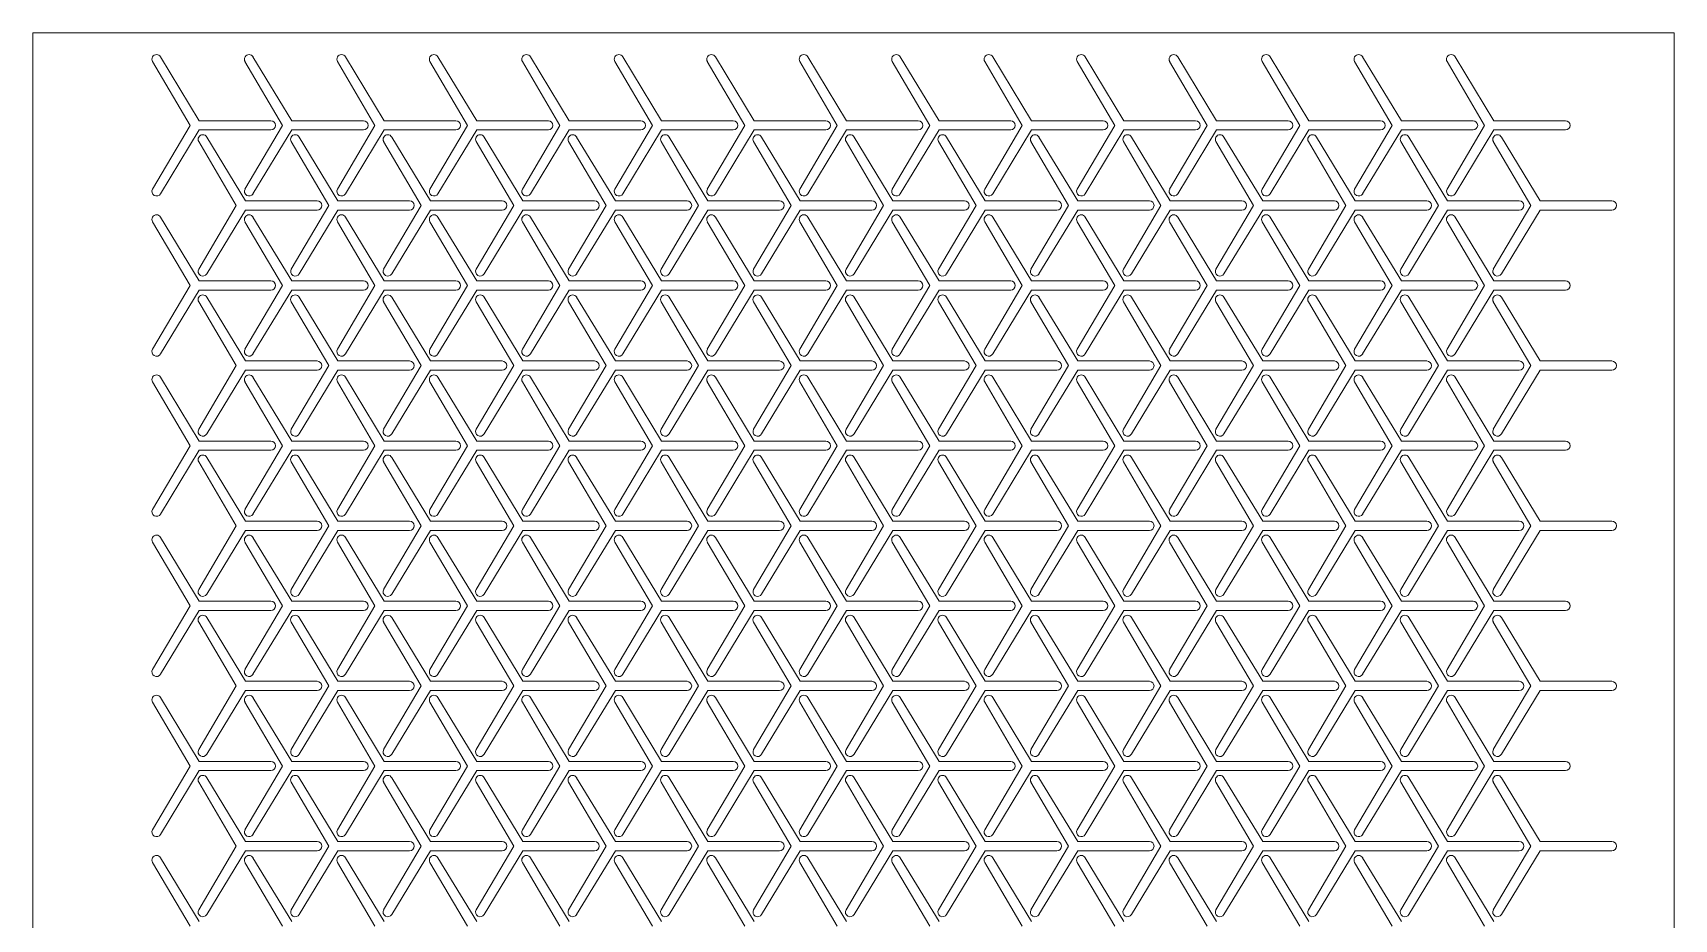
# Model space of a CAD drawing. Header units: metres. Extents: x 0 to 178, y 0 to 189.
# Drawn here: x 0 to 177.5, y 93 to 188.9 of the extents above; entities that cross this region are included whole.
import ezdxf

# ---------------------------------------------------------------- set-up
doc = ezdxf.new("R2010")
doc.units = ezdxf.units.M
doc.layers.add('TOP', color=1, linetype='Continuous', lineweight=0)

msp = doc.modelspace()

# ---------------------------------------------------------------- linework, layer by layer
at = {"layer": 'TOP'}
for p, q in [((0, 0), (0, 188.87)), ((0, 188.87), (177.5, 188.87)), ((177.5, 188.87), (177.5, 0)), ((12.94, 185.77), (17, 178.87)), ((18, 179.37), (13.81, 186.27)), ((22.94, 185.77), (27, 178.87)), ((28, 179.37), (23.81, 186.27)), ((32.94, 185.77), (37, 178.87)), ((38, 179.37), (33.81, 186.27)), ((42.94, 185.77), (47, 178.87)), ((48, 179.37), (43.81, 186.27)), ((52.94, 185.77), (57, 178.87)), ((58, 179.37), (53.81, 186.27)), ((62.94, 185.77), (67, 178.87)), ((68, 179.37), (63.81, 186.27)), ((72.94, 185.77), (77, 178.87)), ((78, 179.37), (73.81, 186.27)), ((82.94, 185.77), (87, 178.87)), ((88, 179.37), (83.81, 186.27)), ((92.94, 185.77), (97, 178.87)), ((98, 179.37), (93.81, 186.27)), ((102.94, 185.77), (107, 178.87)), ((108, 179.37), (103.81, 186.27)), ((112.94, 185.77), (117, 178.87)), ((118, 179.37), (113.81, 186.27)), ((122.94, 185.77), (127, 178.87)), ((128, 179.37), (123.81, 186.27)), ((132.94, 185.77), (137, 178.87)), ((138, 179.37), (133.81, 186.27)), ((142.94, 185.77), (147, 178.87)), ((148, 179.37), (143.81, 186.27)), ((152.94, 185.77), (157, 178.87)), ((158, 179.37), (153.81, 186.27)), ((25.75, 179.37), (18, 179.37)), ((35.75, 179.37), (28, 179.37)), ((45.75, 179.37), (38, 179.37)), ((55.75, 179.37), (48, 179.37)), ((65.75, 179.37), (58, 179.37)), ((75.75, 179.37), (68, 179.37)), ((85.75, 179.37), (78, 179.37)), ((95.75, 179.37), (88, 179.37)), ((105.75, 179.37), (98, 179.37)), ((115.75, 179.37), (108, 179.37)), ((125.75, 179.37), (118, 179.37)), ((135.75, 179.37), (128, 179.37)), ((145.75, 179.37), (138, 179.37)), ((155.75, 179.37), (148, 179.37)), ((165.75, 179.37), (158, 179.37)), ((17, 178.87), (12.94, 171.98)), ((13.81, 171.48), (18, 178.37)), ((18, 178.37), (25.75, 178.37)), ((23, 170.71), (18.81, 177.61)), ((27, 178.87), (22.94, 171.98)), ((23.81, 171.48), (28, 178.37)), ((28, 178.37), (35.75, 178.37)), ((33, 170.71), (28.81, 177.61)), ((37, 178.87), (32.94, 171.98)), ((33.81, 171.48), (38, 178.37)), ((38, 178.37), (45.75, 178.37)), ((43, 170.71), (38.81, 177.61)), ((47, 178.87), (42.94, 171.98)), ((43.81, 171.48), (48, 178.37)), ((48, 178.37), (55.75, 178.37)), ((53, 170.71), (48.81, 177.61)), ((57, 178.87), (52.94, 171.98)), ((53.81, 171.48), (58, 178.37)), ((58, 178.37), (65.75, 178.37)), ((63, 170.71), (58.81, 177.61)), ((67, 178.87), (62.94, 171.98)), ((63.81, 171.48), (68, 178.37)), ((68, 178.37), (75.75, 178.37)), ((73, 170.71), (68.81, 177.61)), ((77, 178.87), (72.94, 171.98)), ((73.81, 171.48), (78, 178.37)), ((78, 178.37), (85.75, 178.37)), ((83, 170.71), (78.81, 177.61)), ((87, 178.87), (82.94, 171.98)), ((83.81, 171.48), (88, 178.37)), ((88, 178.37), (95.75, 178.37)), ((93, 170.71), (88.81, 177.61)), ((97, 178.87), (92.94, 171.98)), ((93.81, 171.48), (98, 178.37)), ((98, 178.37), (105.75, 178.37)), ((103, 170.71), (98.81, 177.61)), ((107, 178.87), (102.94, 171.98)), ((103.81, 171.48), (108, 178.37)), ((108, 178.37), (115.75, 178.37)), ((113, 170.71), (108.81, 177.61)), ((117, 178.87), (112.94, 171.98)), ((113.81, 171.48), (118, 178.37)), ((118, 178.37), (125.75, 178.37)), ((123, 170.71), (118.81, 177.61)), ((127, 178.87), (122.94, 171.98)), ((123.81, 171.48), (128, 178.37)), ((128, 178.37), (135.75, 178.37)), ((133, 170.71), (128.81, 177.61)), ((137, 178.87), (132.94, 171.98)), ((133.81, 171.48), (138, 178.37)), ((138, 178.37), (145.75, 178.37)), ((143, 170.71), (138.81, 177.61)), ((147, 178.87), (142.94, 171.98)), ((143.81, 171.48), (148, 178.37)), ((148, 178.37), (155.75, 178.37)), ((153, 170.71), (148.81, 177.61)), ((157, 178.87), (152.94, 171.98)), ((153.81, 171.48), (158, 178.37)), ((158, 178.37), (165.75, 178.37)), ((163, 170.71), (158.81, 177.61)), ((17.94, 177.11), (22, 170.21)), ((27.94, 177.11), (32, 170.21)), ((37.94, 177.11), (42, 170.21)), ((47.94, 177.11), (52, 170.21)), ((57.94, 177.11), (62, 170.21)), ((67.94, 177.11), (72, 170.21)), ((77.94, 177.11), (82, 170.21)), ((87.94, 177.11), (92, 170.21)), ((97.94, 177.11), (102, 170.21)), ((107.94, 177.11), (112, 170.21)), ((117.94, 177.11), (122, 170.21)), ((127.94, 177.11), (132, 170.21)), ((137.94, 177.11), (142, 170.21)), ((147.94, 177.11), (152, 170.21)), ((157.94, 177.11), (162, 170.21)), ((30.75, 170.71), (23, 170.71)), ((40.75, 170.71), (33, 170.71)), ((50.75, 170.71), (43, 170.71)), ((60.75, 170.71), (53, 170.71)), ((70.75, 170.71), (63, 170.71)), ((80.75, 170.71), (73, 170.71)), ((90.75, 170.71), (83, 170.71)), ((100.75, 170.71), (93, 170.71)), ((110.75, 170.71), (103, 170.71)), ((120.75, 170.71), (113, 170.71)), ((130.75, 170.71), (123, 170.71)), ((140.75, 170.71), (133, 170.71)), ((150.75, 170.71), (143, 170.71)), ((160.75, 170.71), (153, 170.71)), ((170.75, 170.71), (163, 170.71)), ((18, 162.05), (13.81, 168.95)), ((22, 170.21), (17.94, 163.32)), ((18.81, 162.82), (23, 169.71)), ((23, 169.71), (30.75, 169.71)), ((28, 162.05), (23.81, 168.95)), ((32, 170.21), (27.94, 163.32)), ((28.81, 162.82), (33, 169.71)), ((33, 169.71), (40.75, 169.71)), ((38, 162.05), (33.81, 168.95)), ((42, 170.21), (37.94, 163.32)), ((38.81, 162.82), (43, 169.71)), ((43, 169.71), (50.75, 169.71)), ((48, 162.05), (43.81, 168.95)), ((52, 170.21), (47.94, 163.32)), ((48.81, 162.82), (53, 169.71)), ((53, 169.71), (60.75, 169.71)), ((58, 162.05), (53.81, 168.95)), ((62, 170.21), (57.94, 163.32)), ((58.81, 162.82), (63, 169.71)), ((63, 169.71), (70.75, 169.71)), ((68, 162.05), (63.81, 168.95)), ((72, 170.21), (67.94, 163.32)), ((68.81, 162.82), (73, 169.71)), ((73, 169.71), (80.75, 169.71)), ((78, 162.05), (73.81, 168.95)), ((82, 170.21), (77.94, 163.32)), ((78.81, 162.82), (83, 169.71)), ((83, 169.71), (90.75, 169.71)), ((88, 162.05), (83.81, 168.95)), ((92, 170.21), (87.94, 163.32)), ((88.81, 162.82), (93, 169.71)), ((93, 169.71), (100.75, 169.71)), ((98, 162.05), (93.81, 168.95)), ((102, 170.21), (97.94, 163.32)), ((98.81, 162.82), (103, 169.71)), ((103, 169.71), (110.75, 169.71)), ((108, 162.05), (103.81, 168.95)), ((112, 170.21), (107.94, 163.32)), ((108.81, 162.82), (113, 169.71)), ((113, 169.71), (120.75, 169.71)), ((118, 162.05), (113.81, 168.95)), ((122, 170.21), (117.94, 163.32)), ((118.81, 162.82), (123, 169.71)), ((123, 169.71), (130.75, 169.71)), ((128, 162.05), (123.81, 168.95)), ((132, 170.21), (127.94, 163.32)), ((128.81, 162.82), (133, 169.71)), ((133, 169.71), (140.75, 169.71)), ((138, 162.05), (133.81, 168.95)), ((142, 170.21), (137.94, 163.32)), ((138.81, 162.82), (143, 169.71)), ((143, 169.71), (150.75, 169.71)), ((148, 162.05), (143.81, 168.95)), ((152, 170.21), (147.94, 163.32)), ((148.81, 162.82), (153, 169.71)), ((153, 169.71), (160.75, 169.71)), ((158, 162.05), (153.81, 168.95)), ((162, 170.21), (157.94, 163.32)), ((158.81, 162.82), (163, 169.71)), ((163, 169.71), (170.75, 169.71)), ((12.94, 168.45), (17, 161.55)), ((22.94, 168.45), (27, 161.55)), ((32.94, 168.45), (37, 161.55)), ((42.94, 168.45), (47, 161.55)), ((52.94, 168.45), (57, 161.55)), ((62.94, 168.45), (67, 161.55)), ((72.94, 168.45), (77, 161.55)), ((82.94, 168.45), (87, 161.55)), ((92.94, 168.45), (97, 161.55)), ((102.94, 168.45), (107, 161.55)), ((112.94, 168.45), (117, 161.55)), ((122.94, 168.45), (127, 161.55)), ((132.94, 168.45), (137, 161.55)), ((142.94, 168.45), (147, 161.55)), ((152.94, 168.45), (157, 161.55)), ((17, 161.55), (12.94, 154.66)), ((25.75, 162.05), (18, 162.05)), ((27, 161.55), (22.94, 154.66)), ((35.75, 162.05), (28, 162.05)), ((37, 161.55), (32.94, 154.66)), ((45.75, 162.05), (38, 162.05)), ((47, 161.55), (42.94, 154.66)), ((55.75, 162.05), (48, 162.05)), ((57, 161.55), (52.94, 154.66)), ((65.75, 162.05), (58, 162.05)), ((67, 161.55), (62.94, 154.66)), ((75.75, 162.05), (68, 162.05)), ((77, 161.55), (72.94, 154.66)), ((85.75, 162.05), (78, 162.05)), ((87, 161.55), (82.94, 154.66)), ((95.75, 162.05), (88, 162.05)), ((97, 161.55), (92.94, 154.66)), ((105.75, 162.05), (98, 162.05)), ((107, 161.55), (102.94, 154.66)), ((115.75, 162.05), (108, 162.05)), ((117, 161.55), (112.94, 154.66)), ((125.75, 162.05), (118, 162.05)), ((127, 161.55), (122.94, 154.66)), ((135.75, 162.05), (128, 162.05)), ((137, 161.55), (132.94, 154.66)), ((145.75, 162.05), (138, 162.05)), ((147, 161.55), (142.94, 154.66)), ((155.75, 162.05), (148, 162.05)), ((157, 161.55), (152.94, 154.66)), ((165.75, 162.05), (158, 162.05)), ((13.81, 154.16), (18, 161.05)), ((17.94, 159.79), (22, 152.89)), ((18, 161.05), (25.75, 161.05)), ((23, 153.39), (18.81, 160.29)), ((23.81, 154.16), (28, 161.05)), ((27.94, 159.79), (32, 152.89)), ((28, 161.05), (35.75, 161.05)), ((33, 153.39), (28.81, 160.29)), ((33.81, 154.16), (38, 161.05)), ((37.94, 159.79), (42, 152.89)), ((38, 161.05), (45.75, 161.05)), ((43, 153.39), (38.81, 160.29)), ((43.81, 154.16), (48, 161.05)), ((47.94, 159.79), (52, 152.89)), ((48, 161.05), (55.75, 161.05)), ((53, 153.39), (48.81, 160.29)), ((53.81, 154.16), (58, 161.05)), ((57.94, 159.79), (62, 152.89)), ((58, 161.05), (65.75, 161.05)), ((63, 153.39), (58.81, 160.29)), ((63.81, 154.16), (68, 161.05)), ((67.94, 159.79), (72, 152.89)), ((68, 161.05), (75.75, 161.05)), ((73, 153.39), (68.81, 160.29)), ((73.81, 154.16), (78, 161.05)), ((77.94, 159.79), (82, 152.89)), ((78, 161.05), (85.75, 161.05)), ((83, 153.39), (78.81, 160.29)), ((83.81, 154.16), (88, 161.05)), ((87.94, 159.79), (92, 152.89)), ((88, 161.05), (95.75, 161.05)), ((93, 153.39), (88.81, 160.29)), ((93.81, 154.16), (98, 161.05)), ((97.94, 159.79), (102, 152.89)), ((98, 161.05), (105.75, 161.05)), ((103, 153.39), (98.81, 160.29)), ((103.81, 154.16), (108, 161.05)), ((107.94, 159.79), (112, 152.89)), ((108, 161.05), (115.75, 161.05)), ((113, 153.39), (108.81, 160.29)), ((113.81, 154.16), (118, 161.05)), ((117.94, 159.79), (122, 152.89)), ((118, 161.05), (125.75, 161.05)), ((123, 153.39), (118.81, 160.29)), ((123.81, 154.16), (128, 161.05)), ((127.94, 159.79), (132, 152.89)), ((128, 161.05), (135.75, 161.05)), ((133, 153.39), (128.81, 160.29)), ((133.81, 154.16), (138, 161.05)), ((137.94, 159.79), (142, 152.89)), ((138, 161.05), (145.75, 161.05)), ((143, 153.39), (138.81, 160.29)), ((143.81, 154.16), (148, 161.05)), ((147.94, 159.79), (152, 152.89)), ((148, 161.05), (155.75, 161.05)), ((153, 153.39), (148.81, 160.29)), ((153.81, 154.16), (158, 161.05)), ((157.94, 159.79), (162, 152.89)), ((158, 161.05), (165.75, 161.05)), ((163, 153.39), (158.81, 160.29)), ((22, 152.89), (17.94, 146)), ((30.75, 153.39), (23, 153.39)), ((32, 152.89), (27.94, 146)), ((40.75, 153.39), (33, 153.39)), ((42, 152.89), (37.94, 146)), ((50.75, 153.39), (43, 153.39)), ((52, 152.89), (47.94, 146)), ((60.75, 153.39), (53, 153.39)), ((62, 152.89), (57.94, 146)), ((70.75, 153.39), (63, 153.39)), ((72, 152.89), (67.94, 146)), ((80.75, 153.39), (73, 153.39)), ((82, 152.89), (77.94, 146)), ((90.75, 153.39), (83, 153.39)), ((92, 152.89), (87.94, 146)), ((100.75, 153.39), (93, 153.39)), ((102, 152.89), (97.94, 146)), ((110.75, 153.39), (103, 153.39)), ((112, 152.89), (107.94, 146)), ((120.75, 153.39), (113, 153.39)), ((122, 152.89), (117.94, 146)), ((130.75, 153.39), (123, 153.39)), ((132, 152.89), (127.94, 146)), ((140.75, 153.39), (133, 153.39)), ((142, 152.89), (137.94, 146)), ((150.75, 153.39), (143, 153.39)), ((152, 152.89), (147.94, 146)), ((160.75, 153.39), (153, 153.39)), ((162, 152.89), (157.94, 146)), ((170.75, 153.39), (163, 153.39)), ((12.94, 151.13), (17, 144.23)), ((18, 144.73), (13.81, 151.63)), ((18.81, 145.5), (23, 152.39)), ((22.94, 151.13), (27, 144.23)), ((23, 152.39), (30.75, 152.39)), ((28, 144.73), (23.81, 151.63)), ((28.81, 145.5), (33, 152.39)), ((32.94, 151.13), (37, 144.23)), ((33, 152.39), (40.75, 152.39)), ((38, 144.73), (33.81, 151.63)), ((38.81, 145.5), (43, 152.39)), ((42.94, 151.13), (47, 144.23)), ((43, 152.39), (50.75, 152.39)), ((48, 144.73), (43.81, 151.63)), ((48.81, 145.5), (53, 152.39)), ((52.94, 151.13), (57, 144.23)), ((53, 152.39), (60.75, 152.39)), ((58, 144.73), (53.81, 151.63)), ((58.81, 145.5), (63, 152.39)), ((62.94, 151.13), (67, 144.23)), ((63, 152.39), (70.75, 152.39)), ((68, 144.73), (63.81, 151.63)), ((68.81, 145.5), (73, 152.39)), ((72.94, 151.13), (77, 144.23)), ((73, 152.39), (80.75, 152.39)), ((78, 144.73), (73.81, 151.63)), ((78.81, 145.5), (83, 152.39)), ((82.94, 151.13), (87, 144.23)), ((83, 152.39), (90.75, 152.39)), ((88, 144.73), (83.81, 151.63)), ((88.81, 145.5), (93, 152.39)), ((92.94, 151.13), (97, 144.23)), ((93, 152.39), (100.75, 152.39)), ((98, 144.73), (93.81, 151.63)), ((98.81, 145.5), (103, 152.39)), ((102.94, 151.13), (107, 144.23)), ((103, 152.39), (110.75, 152.39)), ((108, 144.73), (103.81, 151.63)), ((108.81, 145.5), (113, 152.39)), ((112.94, 151.13), (117, 144.23)), ((113, 152.39), (120.75, 152.39)), ((118, 144.73), (113.81, 151.63)), ((118.81, 145.5), (123, 152.39)), ((122.94, 151.13), (127, 144.23)), ((123, 152.39), (130.75, 152.39)), ((128, 144.73), (123.81, 151.63)), ((128.81, 145.5), (133, 152.39)), ((132.94, 151.13), (137, 144.23)), ((133, 152.39), (140.75, 152.39)), ((138, 144.73), (133.81, 151.63)), ((138.81, 145.5), (143, 152.39)), ((142.94, 151.13), (147, 144.23)), ((143, 152.39), (150.75, 152.39)), ((148, 144.73), (143.81, 151.63)), ((148.81, 145.5), (153, 152.39)), ((152.94, 151.13), (157, 144.23)), ((153, 152.39), (160.75, 152.39)), ((158, 144.73), (153.81, 151.63)), ((158.81, 145.5), (163, 152.39)), ((163, 152.39), (170.75, 152.39)), ((17, 144.23), (12.94, 137.34)), ((25.75, 144.73), (18, 144.73)), ((27, 144.23), (22.94, 137.34)), ((35.75, 144.73), (28, 144.73)), ((37, 144.23), (32.94, 137.34)), ((45.75, 144.73), (38, 144.73)), ((47, 144.23), (42.94, 137.34)), ((55.75, 144.73), (48, 144.73)), ((57, 144.23), (52.94, 137.34)), ((65.75, 144.73), (58, 144.73)), ((67, 144.23), (62.94, 137.34)), ((75.75, 144.73), (68, 144.73)), ((77, 144.23), (72.94, 137.34)), ((85.75, 144.73), (78, 144.73)), ((87, 144.23), (82.94, 137.34)), ((95.75, 144.73), (88, 144.73)), ((97, 144.23), (92.94, 137.34)), ((105.75, 144.73), (98, 144.73)), ((107, 144.23), (102.94, 137.34)), ((115.75, 144.73), (108, 144.73)), ((117, 144.23), (112.94, 137.34)), ((125.75, 144.73), (118, 144.73)), ((127, 144.23), (122.94, 137.34)), ((135.75, 144.73), (128, 144.73)), ((137, 144.23), (132.94, 137.34)), ((145.75, 144.73), (138, 144.73)), ((147, 144.23), (142.94, 137.34)), ((155.75, 144.73), (148, 144.73)), ((157, 144.23), (152.94, 137.34)), ((165.75, 144.73), (158, 144.73)), ((13.81, 136.84), (18, 143.73)), ((17.94, 142.47), (22, 135.57)), ((18, 143.73), (25.75, 143.73)), ((23, 136.07), (18.81, 142.97)), ((23.81, 136.84), (28, 143.73)), ((27.94, 142.47), (32, 135.57)), ((28, 143.73), (35.75, 143.73)), ((33, 136.07), (28.81, 142.97)), ((33.81, 136.84), (38, 143.73)), ((37.94, 142.47), (42, 135.57)), ((38, 143.73), (45.75, 143.73)), ((43, 136.07), (38.81, 142.97)), ((43.81, 136.84), (48, 143.73)), ((47.94, 142.47), (52, 135.57)), ((48, 143.73), (55.75, 143.73)), ((53, 136.07), (48.81, 142.97)), ((53.81, 136.84), (58, 143.73)), ((57.94, 142.47), (62, 135.57)), ((58, 143.73), (65.75, 143.73)), ((63, 136.07), (58.81, 142.97)), ((63.81, 136.84), (68, 143.73)), ((67.94, 142.47), (72, 135.57)), ((68, 143.73), (75.75, 143.73)), ((73, 136.07), (68.81, 142.97)), ((73.81, 136.84), (78, 143.73)), ((77.94, 142.47), (82, 135.57)), ((78, 143.73), (85.75, 143.73)), ((83, 136.07), (78.81, 142.97)), ((83.81, 136.84), (88, 143.73)), ((87.94, 142.47), (92, 135.57)), ((88, 143.73), (95.75, 143.73)), ((93, 136.07), (88.81, 142.97)), ((93.81, 136.84), (98, 143.73)), ((97.94, 142.47), (102, 135.57)), ((98, 143.73), (105.75, 143.73)), ((103, 136.07), (98.81, 142.97)), ((103.81, 136.84), (108, 143.73)), ((107.94, 142.47), (112, 135.57)), ((108, 143.73), (115.75, 143.73)), ((113, 136.07), (108.81, 142.97)), ((113.81, 136.84), (118, 143.73)), ((117.94, 142.47), (122, 135.57)), ((118, 143.73), (125.75, 143.73)), ((123, 136.07), (118.81, 142.97)), ((123.81, 136.84), (128, 143.73)), ((127.94, 142.47), (132, 135.57)), ((128, 143.73), (135.75, 143.73)), ((133, 136.07), (128.81, 142.97)), ((133.81, 136.84), (138, 143.73)), ((137.94, 142.47), (142, 135.57)), ((138, 143.73), (145.75, 143.73)), ((143, 136.07), (138.81, 142.97)), ((143.81, 136.84), (148, 143.73)), ((147.94, 142.47), (152, 135.57)), ((148, 143.73), (155.75, 143.73)), ((153, 136.07), (148.81, 142.97)), ((153.81, 136.84), (158, 143.73)), ((157.94, 142.47), (162, 135.57)), ((158, 143.73), (165.75, 143.73)), ((163, 136.07), (158.81, 142.97)), ((22, 135.57), (17.94, 128.68)), ((18.81, 128.18), (23, 135.07)), ((30.75, 136.07), (23, 136.07)), ((23, 135.07), (30.75, 135.07)), ((32, 135.57), (27.94, 128.68)), ((28.81, 128.18), (33, 135.07)), ((40.75, 136.07), (33, 136.07)), ((33, 135.07), (40.75, 135.07)), ((42, 135.57), (37.94, 128.68)), ((38.81, 128.18), (43, 135.07)), ((50.75, 136.07), (43, 136.07)), ((43, 135.07), (50.75, 135.07)), ((52, 135.57), (47.94, 128.68)), ((48.81, 128.18), (53, 135.07)), ((60.75, 136.07), (53, 136.07)), ((53, 135.07), (60.75, 135.07)), ((62, 135.57), (57.94, 128.68)), ((58.81, 128.18), (63, 135.07)), ((70.75, 136.07), (63, 136.07)), ((63, 135.07), (70.75, 135.07)), ((72, 135.57), (67.94, 128.68)), ((68.81, 128.18), (73, 135.07)), ((80.75, 136.07), (73, 136.07)), ((73, 135.07), (80.75, 135.07)), ((82, 135.57), (77.94, 128.68)), ((78.81, 128.18), (83, 135.07)), ((90.75, 136.07), (83, 136.07)), ((83, 135.07), (90.75, 135.07)), ((92, 135.57), (87.94, 128.68)), ((88.81, 128.18), (93, 135.07)), ((100.75, 136.07), (93, 136.07)), ((93, 135.07), (100.75, 135.07)), ((102, 135.57), (97.94, 128.68)), ((98.81, 128.18), (103, 135.07)), ((110.75, 136.07), (103, 136.07)), ((103, 135.07), (110.75, 135.07)), ((112, 135.57), (107.94, 128.68)), ((108.81, 128.18), (113, 135.07)), ((120.75, 136.07), (113, 136.07)), ((113, 135.07), (120.75, 135.07)), ((122, 135.57), (117.94, 128.68)), ((118.81, 128.18), (123, 135.07)), ((130.75, 136.07), (123, 136.07)), ((123, 135.07), (130.75, 135.07)), ((132, 135.57), (127.94, 128.68)), ((128.81, 128.18), (133, 135.07)), ((140.75, 136.07), (133, 136.07)), ((133, 135.07), (140.75, 135.07)), ((142, 135.57), (137.94, 128.68)), ((138.81, 128.18), (143, 135.07)), ((150.75, 136.07), (143, 136.07)), ((143, 135.07), (150.75, 135.07)), ((152, 135.57), (147.94, 128.68)), ((148.81, 128.18), (153, 135.07)), ((160.75, 136.07), (153, 136.07)), ((153, 135.07), (160.75, 135.07)), ((162, 135.57), (157.94, 128.68)), ((158.81, 128.18), (163, 135.07)), ((170.75, 136.07), (163, 136.07)), ((163, 135.07), (170.75, 135.07)), ((12.94, 133.81), (17, 126.91)), ((18, 127.41), (13.81, 134.31)), ((22.94, 133.81), (27, 126.91)), ((28, 127.41), (23.81, 134.31)), ((32.94, 133.81), (37, 126.91)), ((38, 127.41), (33.81, 134.31)), ((42.94, 133.81), (47, 126.91)), ((48, 127.41), (43.81, 134.31)), ((52.94, 133.81), (57, 126.91)), ((58, 127.41), (53.81, 134.31)), ((62.94, 133.81), (67, 126.91)), ((68, 127.41), (63.81, 134.31)), ((72.94, 133.81), (77, 126.91)), ((78, 127.41), (73.81, 134.31)), ((82.94, 133.81), (87, 126.91)), ((88, 127.41), (83.81, 134.31)), ((92.94, 133.81), (97, 126.91)), ((98, 127.41), (93.81, 134.31)), ((102.94, 133.81), (107, 126.91)), ((108, 127.41), (103.81, 134.31)), ((112.94, 133.81), (117, 126.91)), ((118, 127.41), (113.81, 134.31)), ((122.94, 133.81), (127, 126.91)), ((128, 127.41), (123.81, 134.31)), ((132.94, 133.81), (137, 126.91)), ((138, 127.41), (133.81, 134.31)), ((142.94, 133.81), (147, 126.91)), ((148, 127.41), (143.81, 134.31)), ((152.94, 133.81), (157, 126.91)), ((158, 127.41), (153.81, 134.31)), ((17, 126.91), (12.94, 120.02)), ((13.81, 119.52), (18, 126.41)), ((25.75, 127.41), (18, 127.41)), ((18, 126.41), (25.75, 126.41)), ((27, 126.91), (22.94, 120.02)), ((23.81, 119.52), (28, 126.41)), ((35.75, 127.41), (28, 127.41)), ((28, 126.41), (35.75, 126.41)), ((37, 126.91), (32.94, 120.02)), ((33.81, 119.52), (38, 126.41)), ((45.75, 127.41), (38, 127.41)), ((38, 126.41), (45.75, 126.41)), ((47, 126.91), (42.94, 120.02)), ((43.81, 119.52), (48, 126.41)), ((55.75, 127.41), (48, 127.41)), ((48, 126.41), (55.75, 126.41)), ((57, 126.91), (52.94, 120.02)), ((53.81, 119.52), (58, 126.41)), ((65.75, 127.41), (58, 127.41)), ((58, 126.41), (65.75, 126.41)), ((67, 126.91), (62.94, 120.02)), ((63.81, 119.52), (68, 126.41)), ((75.75, 127.41), (68, 127.41)), ((68, 126.41), (75.75, 126.41)), ((77, 126.91), (72.94, 120.02)), ((73.81, 119.52), (78, 126.41)), ((85.75, 127.41), (78, 127.41)), ((78, 126.41), (85.75, 126.41)), ((87, 126.91), (82.94, 120.02)), ((83.81, 119.52), (88, 126.41)), ((95.75, 127.41), (88, 127.41)), ((88, 126.41), (95.75, 126.41)), ((97, 126.91), (92.94, 120.02)), ((93.81, 119.52), (98, 126.41)), ((105.75, 127.41), (98, 127.41)), ((98, 126.41), (105.75, 126.41)), ((107, 126.91), (102.94, 120.02)), ((103.81, 119.52), (108, 126.41)), ((115.75, 127.41), (108, 127.41)), ((108, 126.41), (115.75, 126.41)), ((117, 126.91), (112.94, 120.02)), ((113.81, 119.52), (118, 126.41)), ((125.75, 127.41), (118, 127.41)), ((118, 126.41), (125.75, 126.41)), ((127, 126.91), (122.94, 120.02)), ((123.81, 119.52), (128, 126.41)), ((135.75, 127.41), (128, 127.41)), ((128, 126.41), (135.75, 126.41)), ((137, 126.91), (132.94, 120.02)), ((133.81, 119.52), (138, 126.41)), ((145.75, 127.41), (138, 127.41)), ((138, 126.41), (145.75, 126.41)), ((147, 126.91), (142.94, 120.02)), ((143.81, 119.52), (148, 126.41)), ((155.75, 127.41), (148, 127.41)), ((148, 126.41), (155.75, 126.41)), ((157, 126.91), (152.94, 120.02)), ((153.81, 119.52), (158, 126.41)), ((165.75, 127.41), (158, 127.41)), ((158, 126.41), (165.75, 126.41)), ((17.94, 125.15), (22, 118.25)), ((23, 118.75), (18.81, 125.65)), ((27.94, 125.15), (32, 118.25)), ((33, 118.75), (28.81, 125.65)), ((37.94, 125.15), (42, 118.25)), ((43, 118.75), (38.81, 125.65)), ((47.94, 125.15), (52, 118.25)), ((53, 118.75), (48.81, 125.65)), ((57.94, 125.15), (62, 118.25)), ((63, 118.75), (58.81, 125.65)), ((67.94, 125.15), (72, 118.25)), ((73, 118.75), (68.81, 125.65)), ((77.94, 125.15), (82, 118.25)), ((83, 118.75), (78.81, 125.65)), ((87.94, 125.15), (92, 118.25)), ((93, 118.75), (88.81, 125.65)), ((97.94, 125.15), (102, 118.25)), ((103, 118.75), (98.81, 125.65)), ((107.94, 125.15), (112, 118.25)), ((113, 118.75), (108.81, 125.65)), ((117.94, 125.15), (122, 118.25)), ((123, 118.75), (118.81, 125.65)), ((127.94, 125.15), (132, 118.25)), ((133, 118.75), (128.81, 125.65)), ((137.94, 125.15), (142, 118.25)), ((143, 118.75), (138.81, 125.65)), ((147.94, 125.15), (152, 118.25)), ((153, 118.75), (148.81, 125.65)), ((157.94, 125.15), (162, 118.25)), ((163, 118.75), (158.81, 125.65)), ((22, 118.25), (17.94, 111.36)), ((18.81, 110.86), (23, 117.75)), ((30.75, 118.75), (23, 118.75)), ((23, 117.75), (30.75, 117.75)), ((32, 118.25), (27.94, 111.36)), ((28.81, 110.86), (33, 117.75)), ((40.75, 118.75), (33, 118.75)), ((33, 117.75), (40.75, 117.75)), ((42, 118.25), (37.94, 111.36)), ((38.81, 110.86), (43, 117.75)), ((50.75, 118.75), (43, 118.75)), ((43, 117.75), (50.75, 117.75)), ((52, 118.25), (47.94, 111.36)), ((48.81, 110.86), (53, 117.75)), ((60.75, 118.75), (53, 118.75)), ((53, 117.75), (60.75, 117.75)), ((62, 118.25), (57.94, 111.36)), ((58.81, 110.86), (63, 117.75)), ((70.75, 118.75), (63, 118.75)), ((63, 117.75), (70.75, 117.75)), ((72, 118.25), (67.94, 111.36)), ((68.81, 110.86), (73, 117.75)), ((80.75, 118.75), (73, 118.75)), ((73, 117.75), (80.75, 117.75)), ((82, 118.25), (77.94, 111.36)), ((78.81, 110.86), (83, 117.75)), ((90.75, 118.75), (83, 118.75)), ((83, 117.75), (90.75, 117.75)), ((92, 118.25), (87.94, 111.36)), ((88.81, 110.86), (93, 117.75)), ((100.75, 118.75), (93, 118.75)), ((93, 117.75), (100.75, 117.75)), ((102, 118.25), (97.94, 111.36)), ((98.81, 110.86), (103, 117.75)), ((110.75, 118.75), (103, 118.75)), ((103, 117.75), (110.75, 117.75)), ((112, 118.25), (107.94, 111.36)), ((108.81, 110.86), (113, 117.75)), ((120.75, 118.75), (113, 118.75)), ((113, 117.75), (120.75, 117.75)), ((122, 118.25), (117.94, 111.36)), ((118.81, 110.86), (123, 117.75)), ((130.75, 118.75), (123, 118.75)), ((123, 117.75), (130.75, 117.75)), ((132, 118.25), (127.94, 111.36)), ((128.81, 110.86), (133, 117.75)), ((140.75, 118.75), (133, 118.75)), ((133, 117.75), (140.75, 117.75)), ((142, 118.25), (137.94, 111.36)), ((138.81, 110.86), (143, 117.75)), ((150.75, 118.75), (143, 118.75)), ((143, 117.75), (150.75, 117.75)), ((152, 118.25), (147.94, 111.36)), ((148.81, 110.86), (153, 117.75)), ((160.75, 118.75), (153, 118.75)), ((153, 117.75), (160.75, 117.75)), ((162, 118.25), (157.94, 111.36)), ((158.81, 110.86), (163, 117.75)), ((170.75, 118.75), (163, 118.75)), ((163, 117.75), (170.75, 117.75)), ((12.94, 116.49), (17, 109.59)), ((18, 110.09), (13.81, 116.99)), ((22.94, 116.49), (27, 109.59)), ((28, 110.09), (23.81, 116.99)), ((32.94, 116.49), (37, 109.59)), ((38, 110.09), (33.81, 116.99)), ((42.94, 116.49), (47, 109.59)), ((48, 110.09), (43.81, 116.99)), ((52.94, 116.49), (57, 109.59)), ((58, 110.09), (53.81, 116.99)), ((62.94, 116.49), (67, 109.59)), ((68, 110.09), (63.81, 116.99)), ((72.94, 116.49), (77, 109.59)), ((78, 110.09), (73.81, 116.99)), ((82.94, 116.49), (87, 109.59)), ((88, 110.09), (83.81, 116.99)), ((92.94, 116.49), (97, 109.59)), ((98, 110.09), (93.81, 116.99)), ((102.94, 116.49), (107, 109.59)), ((108, 110.09), (103.81, 116.99)), ((112.94, 116.49), (117, 109.59)), ((118, 110.09), (113.81, 116.99)), ((122.94, 116.49), (127, 109.59)), ((128, 110.09), (123.81, 116.99)), ((132.94, 116.49), (137, 109.59)), ((138, 110.09), (133.81, 116.99)), ((142.94, 116.49), (147, 109.59)), ((148, 110.09), (143.81, 116.99)), ((152.94, 116.49), (157, 109.59)), ((158, 110.09), (153.81, 116.99)), ((25.75, 110.09), (18, 110.09)), ((35.75, 110.09), (28, 110.09)), ((45.75, 110.09), (38, 110.09)), ((55.75, 110.09), (48, 110.09)), ((65.75, 110.09), (58, 110.09)), ((75.75, 110.09), (68, 110.09)), ((85.75, 110.09), (78, 110.09)), ((95.75, 110.09), (88, 110.09)), ((105.75, 110.09), (98, 110.09)), ((115.75, 110.09), (108, 110.09)), ((125.75, 110.09), (118, 110.09)), ((135.75, 110.09), (128, 110.09)), ((145.75, 110.09), (138, 110.09)), ((155.75, 110.09), (148, 110.09)), ((165.75, 110.09), (158, 110.09)), ((17, 109.59), (12.94, 102.7)), ((13.81, 102.2), (18, 109.09)), ((18, 109.09), (25.75, 109.09)), ((23, 101.43), (18.81, 108.33)), ((27, 109.59), (22.94, 102.7)), ((23.81, 102.2), (28, 109.09)), ((28, 109.09), (35.75, 109.09)), ((33, 101.43), (28.81, 108.33)), ((37, 109.59), (32.94, 102.7)), ((33.81, 102.2), (38, 109.09)), ((38, 109.09), (45.75, 109.09)), ((43, 101.43), (38.81, 108.33)), ((47, 109.59), (42.94, 102.7)), ((43.81, 102.2), (48, 109.09)), ((48, 109.09), (55.75, 109.09)), ((53, 101.43), (48.81, 108.33)), ((57, 109.59), (52.94, 102.7)), ((53.81, 102.2), (58, 109.09)), ((58, 109.09), (65.75, 109.09)), ((63, 101.43), (58.81, 108.33)), ((67, 109.59), (62.94, 102.7)), ((63.81, 102.2), (68, 109.09)), ((68, 109.09), (75.75, 109.09)), ((73, 101.43), (68.81, 108.33)), ((77, 109.59), (72.94, 102.7)), ((73.81, 102.2), (78, 109.09)), ((78, 109.09), (85.75, 109.09)), ((83, 101.43), (78.81, 108.33)), ((87, 109.59), (82.94, 102.7)), ((83.81, 102.2), (88, 109.09)), ((88, 109.09), (95.75, 109.09)), ((93, 101.43), (88.81, 108.33)), ((97, 109.59), (92.94, 102.7)), ((93.81, 102.2), (98, 109.09)), ((98, 109.09), (105.75, 109.09)), ((103, 101.43), (98.81, 108.33)), ((107, 109.59), (102.94, 102.7)), ((103.81, 102.2), (108, 109.09)), ((108, 109.09), (115.75, 109.09)), ((113, 101.43), (108.81, 108.33)), ((117, 109.59), (112.94, 102.7)), ((113.81, 102.2), (118, 109.09)), ((118, 109.09), (125.75, 109.09)), ((123, 101.43), (118.81, 108.33)), ((127, 109.59), (122.94, 102.7)), ((123.81, 102.2), (128, 109.09)), ((128, 109.09), (135.75, 109.09)), ((133, 101.43), (128.81, 108.33)), ((137, 109.59), (132.94, 102.7)), ((133.81, 102.2), (138, 109.09)), ((138, 109.09), (145.75, 109.09)), ((143, 101.43), (138.81, 108.33)), ((147, 109.59), (142.94, 102.7)), ((143.81, 102.2), (148, 109.09)), ((148, 109.09), (155.75, 109.09)), ((153, 101.43), (148.81, 108.33)), ((157, 109.59), (152.94, 102.7)), ((153.81, 102.2), (158, 109.09)), ((158, 109.09), (165.75, 109.09)), ((163, 101.43), (158.81, 108.33)), ((17.94, 107.83), (22, 100.93)), ((27.94, 107.83), (32, 100.93)), ((37.94, 107.83), (42, 100.93)), ((47.94, 107.83), (52, 100.93)), ((57.94, 107.83), (62, 100.93)), ((67.94, 107.83), (72, 100.93)), ((77.94, 107.83), (82, 100.93)), ((87.94, 107.83), (92, 100.93)), ((97.94, 107.83), (102, 100.93)), ((107.94, 107.83), (112, 100.93)), ((117.94, 107.83), (122, 100.93)), ((127.94, 107.83), (132, 100.93)), ((137.94, 107.83), (142, 100.93)), ((147.94, 107.83), (152, 100.93)), ((157.94, 107.83), (162, 100.93)), ((30.75, 101.43), (23, 101.43)), ((40.75, 101.43), (33, 101.43)), ((50.75, 101.43), (43, 101.43)), ((60.75, 101.43), (53, 101.43)), ((70.75, 101.43), (63, 101.43)), ((80.75, 101.43), (73, 101.43)), ((90.75, 101.43), (83, 101.43)), ((100.75, 101.43), (93, 101.43)), ((110.75, 101.43), (103, 101.43)), ((120.75, 101.43), (113, 101.43)), ((130.75, 101.43), (123, 101.43)), ((140.75, 101.43), (133, 101.43)), ((150.75, 101.43), (143, 101.43)), ((160.75, 101.43), (153, 101.43)), ((170.75, 101.43), (163, 101.43)), ((18, 92.77), (13.81, 99.67)), ((22, 100.93), (17.94, 94.04)), ((18.81, 93.54), (23, 100.43)), ((23, 100.43), (30.75, 100.43)), ((28, 92.77), (23.81, 99.67)), ((32, 100.93), (27.94, 94.04)), ((28.81, 93.54), (33, 100.43)), ((33, 100.43), (40.75, 100.43)), ((38, 92.77), (33.81, 99.67)), ((42, 100.93), (37.94, 94.04)), ((38.81, 93.54), (43, 100.43)), ((43, 100.43), (50.75, 100.43)), ((48, 92.77), (43.81, 99.67)), ((52, 100.93), (47.94, 94.04)), ((48.81, 93.54), (53, 100.43)), ((53, 100.43), (60.75, 100.43)), ((58, 92.77), (53.81, 99.67)), ((62, 100.93), (57.94, 94.04)), ((58.81, 93.54), (63, 100.43)), ((63, 100.43), (70.75, 100.43)), ((68, 92.77), (63.81, 99.67)), ((72, 100.93), (67.94, 94.04)), ((68.81, 93.54), (73, 100.43)), ((73, 100.43), (80.75, 100.43)), ((78, 92.77), (73.81, 99.67)), ((82, 100.93), (77.94, 94.04)), ((78.81, 93.54), (83, 100.43)), ((83, 100.43), (90.75, 100.43)), ((88, 92.77), (83.81, 99.67)), ((92, 100.93), (87.94, 94.04)), ((88.81, 93.54), (93, 100.43)), ((93, 100.43), (100.75, 100.43)), ((98, 92.77), (93.81, 99.67)), ((102, 100.93), (97.94, 94.04)), ((98.81, 93.54), (103, 100.43)), ((103, 100.43), (110.75, 100.43)), ((108, 92.77), (103.81, 99.67)), ((112, 100.93), (107.94, 94.04)), ((108.81, 93.54), (113, 100.43)), ((113, 100.43), (120.75, 100.43)), ((118, 92.77), (113.81, 99.67)), ((122, 100.93), (117.94, 94.04)), ((118.81, 93.54), (123, 100.43)), ((123, 100.43), (130.75, 100.43)), ((128, 92.77), (123.81, 99.67)), ((132, 100.93), (127.94, 94.04)), ((128.81, 93.54), (133, 100.43)), ((133, 100.43), (140.75, 100.43)), ((138, 92.77), (133.81, 99.67)), ((142, 100.93), (137.94, 94.04)), ((138.81, 93.54), (143, 100.43)), ((143, 100.43), (150.75, 100.43)), ((148, 92.77), (143.81, 99.67)), ((152, 100.93), (147.94, 94.04)), ((148.81, 93.54), (153, 100.43)), ((153, 100.43), (160.75, 100.43)), ((158, 92.77), (153.81, 99.67)), ((162, 100.93), (157.94, 94.04)), ((158.81, 93.54), (163, 100.43)), ((163, 100.43), (170.75, 100.43)), ((12.94, 99.17), (17, 92.27)), ((22.94, 99.17), (27, 92.27)), ((32.94, 99.17), (37, 92.27)), ((42.94, 99.17), (47, 92.27)), ((52.94, 99.17), (57, 92.27)), ((62.94, 99.17), (67, 92.27)), ((72.94, 99.17), (77, 92.27)), ((82.94, 99.17), (87, 92.27)), ((92.94, 99.17), (97, 92.27)), ((102.94, 99.17), (107, 92.27)), ((112.94, 99.17), (117, 92.27)), ((122.94, 99.17), (127, 92.27)), ((132.94, 99.17), (137, 92.27)), ((142.94, 99.17), (147, 92.27)), ((152.94, 99.17), (157, 92.27))]:
    msp.add_line(p, q, dxfattribs=at)
for centre, start, end in [((13.38, 186.02), 30, 210), ((23.38, 186.02), 30, 210), ((33.38, 186.02), 30, 210), ((43.38, 186.02), 30, 210), ((53.38, 186.02), 30, 210), ((63.38, 186.02), 30, 210), ((73.38, 186.02), 30, 210), ((83.38, 186.02), 30, 210), ((93.38, 186.02), 30, 210), ((103.38, 186.02), 30, 210), ((113.38, 186.02), 30, 210), ((123.38, 186.02), 30, 210), ((133.38, 186.02), 30, 210), ((143.38, 186.02), 30, 210), ((153.38, 186.02), 30, 210), ((25.75, 178.87), -90, 90), ((35.75, 178.87), -90, 90), ((45.75, 178.87), -90, 90), ((55.75, 178.87), -90, 90), ((65.75, 178.87), -90, 90), ((75.75, 178.87), -90, 90), ((85.75, 178.87), -90, 90), ((95.75, 178.87), -90, 90), ((105.75, 178.87), -90, 90), ((115.75, 178.87), -90, 90), ((125.75, 178.87), -90, 90), ((135.75, 178.87), -90, 90), ((145.75, 178.87), -90, 90), ((155.75, 178.87), -90, 90), ((165.75, 178.87), -90, 90), ((18.38, 177.36), 30, 210), ((28.38, 177.36), 30, 210), ((38.38, 177.36), 30, 210), ((48.38, 177.36), 30, 210), ((58.38, 177.36), 30, 210), ((68.38, 177.36), 30, 210), ((78.38, 177.36), 30, 210), ((88.38, 177.36), 30, 210), ((98.38, 177.36), 30, 210), ((108.38, 177.36), 30, 210), ((118.38, 177.36), 30, 210), ((128.38, 177.36), 30, 210), ((138.38, 177.36), 30, 210), ((148.38, 177.36), 30, 210), ((158.38, 177.36), 30, 210), ((13.38, 171.73), 150, 330), ((23.38, 171.73), 150, 330), ((30.75, 170.21), -90, 90), ((33.38, 171.73), 150, 330), ((40.75, 170.21), -90, 90), ((43.38, 171.73), 150, 330), ((50.75, 170.21), -90, 90), ((53.38, 171.73), 150, 330), ((60.75, 170.21), -90, 90), ((63.38, 171.73), 150, 330), ((70.75, 170.21), -90, 90), ((73.38, 171.73), 150, 330), ((80.75, 170.21), -90, 90), ((83.38, 171.73), 150, 330), ((90.75, 170.21), -90, 90), ((93.38, 171.73), 150, 330), ((100.75, 170.21), -90, 90), ((103.38, 171.73), 150, 330), ((110.75, 170.21), -90, 90), ((113.38, 171.73), 150, 330), ((120.75, 170.21), -90, 90), ((123.38, 171.73), 150, 330), ((130.75, 170.21), -90, 90), ((133.38, 171.73), 150, 330), ((140.75, 170.21), -90, 90), ((143.38, 171.73), 150, 330), ((150.75, 170.21), -90, 90), ((153.38, 171.73), 150, 330), ((160.75, 170.21), -90, 90), ((170.75, 170.21), -90, 90), ((13.38, 168.7), 30, 210), ((23.38, 168.7), 30, 210), ((33.38, 168.7), 30, 210), ((43.38, 168.7), 30, 210), ((53.38, 168.7), 30, 210), ((63.38, 168.7), 30, 210), ((73.38, 168.7), 30, 210), ((83.38, 168.7), 30, 210), ((93.38, 168.7), 30, 210), ((103.38, 168.7), 30, 210), ((113.38, 168.7), 30, 210), ((123.38, 168.7), 30, 210), ((133.38, 168.7), 30, 210), ((143.38, 168.7), 30, 210), ((153.38, 168.7), 30, 210), ((18.38, 163.07), 150, 330), ((28.38, 163.07), 150, 330), ((38.38, 163.07), 150, 330), ((48.38, 163.07), 150, 330), ((58.38, 163.07), 150, 330), ((68.38, 163.07), 150, 330), ((78.38, 163.07), 150, 330), ((88.38, 163.07), 150, 330), ((98.38, 163.07), 150, 330), ((108.38, 163.07), 150, 330), ((118.38, 163.07), 150, 330), ((128.38, 163.07), 150, 330), ((138.38, 163.07), 150, 330), ((148.38, 163.07), 150, 330), ((158.38, 163.07), 150, 330), ((25.75, 161.55), -90, 90), ((35.75, 161.55), -90, 90), ((45.75, 161.55), -90, 90), ((55.75, 161.55), -90, 90), ((65.75, 161.55), -90, 90), ((75.75, 161.55), -90, 90), ((85.75, 161.55), -90, 90), ((95.75, 161.55), -90, 90), ((105.75, 161.55), -90, 90), ((115.75, 161.55), -90, 90), ((125.75, 161.55), -90, 90), ((135.75, 161.55), -90, 90), ((145.75, 161.55), -90, 90), ((155.75, 161.55), -90, 90), ((165.75, 161.55), -90, 90), ((18.38, 160.04), 30, 210), ((28.38, 160.04), 30, 210), ((38.38, 160.04), 30, 210), ((48.38, 160.04), 30, 210), ((58.38, 160.04), 30, 210), ((68.38, 160.04), 30, 210), ((78.38, 160.04), 30, 210), ((88.38, 160.04), 30, 210), ((98.38, 160.04), 30, 210), ((108.38, 160.04), 30, 210), ((118.38, 160.04), 30, 210), ((128.38, 160.04), 30, 210), ((138.38, 160.04), 30, 210), ((148.38, 160.04), 30, 210), ((158.38, 160.04), 30, 210), ((13.38, 154.41), 150, 330), ((23.38, 154.41), 150, 330), ((33.38, 154.41), 150, 330), ((43.38, 154.41), 150, 330), ((53.38, 154.41), 150, 330), ((63.38, 154.41), 150, 330), ((73.38, 154.41), 150, 330), ((83.38, 154.41), 150, 330), ((93.38, 154.41), 150, 330), ((103.38, 154.41), 150, 330), ((113.38, 154.41), 150, 330), ((123.38, 154.41), 150, 330), ((133.38, 154.41), 150, 330), ((143.38, 154.41), 150, 330), ((153.38, 154.41), 150, 330), ((30.75, 152.89), -90, 90), ((40.75, 152.89), -90, 90), ((50.75, 152.89), -90, 90), ((60.75, 152.89), -90, 90), ((70.75, 152.89), -90, 90), ((80.75, 152.89), -90, 90), ((90.75, 152.89), -90, 90), ((100.75, 152.89), -90, 90), ((110.75, 152.89), -90, 90), ((120.75, 152.89), -90, 90), ((130.75, 152.89), -90, 90), ((140.75, 152.89), -90, 90), ((150.75, 152.89), -90, 90), ((160.75, 152.89), -90, 90), ((170.75, 152.89), -90, 90), ((13.38, 151.38), 30, 210), ((23.38, 151.38), 30, 210), ((33.38, 151.38), 30, 210), ((43.38, 151.38), 30, 210), ((53.38, 151.38), 30, 210), ((63.38, 151.38), 30, 210), ((73.38, 151.38), 30, 210), ((83.38, 151.38), 30, 210), ((93.38, 151.38), 30, 210), ((103.38, 151.38), 30, 210), ((113.38, 151.38), 30, 210), ((123.38, 151.38), 30, 210), ((133.38, 151.38), 30, 210), ((143.38, 151.38), 30, 210), ((153.38, 151.38), 30, 210), ((18.38, 145.75), 150, 330), ((28.38, 145.75), 150, 330), ((38.38, 145.75), 150, 330), ((48.38, 145.75), 150, 330), ((58.38, 145.75), 150, 330), ((68.38, 145.75), 150, 330), ((78.38, 145.75), 150, 330), ((88.38, 145.75), 150, 330), ((98.38, 145.75), 150, 330), ((108.38, 145.75), 150, 330), ((118.38, 145.75), 150, 330), ((128.38, 145.75), 150, 330), ((138.38, 145.75), 150, 330), ((148.38, 145.75), 150, 330), ((158.38, 145.75), 150, 330), ((25.75, 144.23), -90, 90), ((35.75, 144.23), -90, 90), ((45.75, 144.23), -90, 90), ((55.75, 144.23), -90, 90), ((65.75, 144.23), -90, 90), ((75.75, 144.23), -90, 90), ((85.75, 144.23), -90, 90), ((95.75, 144.23), -90, 90), ((105.75, 144.23), -90, 90), ((115.75, 144.23), -90, 90), ((125.75, 144.23), -90, 90), ((135.75, 144.23), -90, 90), ((145.75, 144.23), -90, 90), ((155.75, 144.23), -90, 90), ((165.75, 144.23), -90, 90), ((18.38, 142.72), 30, 210), ((28.38, 142.72), 30, 210), ((38.38, 142.72), 30, 210), ((48.38, 142.72), 30, 210), ((58.38, 142.72), 30, 210), ((68.38, 142.72), 30, 210), ((78.38, 142.72), 30, 210), ((88.38, 142.72), 30, 210), ((98.38, 142.72), 30, 210), ((108.38, 142.72), 30, 210), ((118.38, 142.72), 30, 210), ((128.38, 142.72), 30, 210), ((138.38, 142.72), 30, 210), ((148.38, 142.72), 30, 210), ((158.38, 142.72), 30, 210), ((13.38, 137.09), 150, 330), ((23.38, 137.09), 150, 330), ((33.38, 137.09), 150, 330), ((43.38, 137.09), 150, 330), ((53.38, 137.09), 150, 330), ((63.38, 137.09), 150, 330), ((73.38, 137.09), 150, 330), ((83.38, 137.09), 150, 330), ((93.38, 137.09), 150, 330), ((103.38, 137.09), 150, 330), ((113.38, 137.09), 150, 330), ((123.38, 137.09), 150, 330), ((133.38, 137.09), 150, 330), ((143.38, 137.09), 150, 330), ((153.38, 137.09), 150, 330), ((30.75, 135.57), -90, 90), ((40.75, 135.57), -90, 90), ((50.75, 135.57), -90, 90), ((60.75, 135.57), -90, 90), ((70.75, 135.57), -90, 90), ((80.75, 135.57), -90, 90), ((90.75, 135.57), -90, 90), ((100.75, 135.57), -90, 90), ((110.75, 135.57), -90, 90), ((120.75, 135.57), -90, 90), ((130.75, 135.57), -90, 90), ((140.75, 135.57), -90, 90), ((150.75, 135.57), -90, 90), ((160.75, 135.57), -90, 90), ((170.75, 135.57), -90, 90), ((13.38, 134.06), 30, 210), ((23.38, 134.06), 30, 210), ((33.38, 134.06), 30, 210), ((43.38, 134.06), 30, 210), ((53.38, 134.06), 30, 210), ((63.38, 134.06), 30, 210), ((73.38, 134.06), 30, 210), ((83.38, 134.06), 30, 210), ((93.38, 134.06), 30, 210), ((103.38, 134.06), 30, 210), ((113.38, 134.06), 30, 210), ((123.38, 134.06), 30, 210), ((133.38, 134.06), 30, 210), ((143.38, 134.06), 30, 210), ((153.38, 134.06), 30, 210), ((18.38, 128.43), 150, 330), ((28.38, 128.43), 150, 330), ((38.38, 128.43), 150, 330), ((48.38, 128.43), 150, 330), ((58.38, 128.43), 150, 330), ((68.38, 128.43), 150, 330), ((78.38, 128.43), 150, 330), ((88.38, 128.43), 150, 330), ((98.38, 128.43), 150, 330), ((108.38, 128.43), 150, 330), ((118.38, 128.43), 150, 330), ((128.38, 128.43), 150, 330), ((138.38, 128.43), 150, 330), ((148.38, 128.43), 150, 330), ((158.38, 128.43), 150, 330), ((25.75, 126.91), -90, 90), ((35.75, 126.91), -90, 90), ((45.75, 126.91), -90, 90), ((55.75, 126.91), -90, 90), ((65.75, 126.91), -90, 90), ((75.75, 126.91), -90, 90), ((85.75, 126.91), -90, 90), ((95.75, 126.91), -90, 90), ((105.75, 126.91), -90, 90), ((115.75, 126.91), -90, 90), ((125.75, 126.91), -90, 90), ((135.75, 126.91), -90, 90), ((145.75, 126.91), -90, 90), ((155.75, 126.91), -90, 90), ((165.75, 126.91), -90, 90), ((18.38, 125.4), 30, 210), ((28.38, 125.4), 30, 210), ((38.38, 125.4), 30, 210), ((48.38, 125.4), 30, 210), ((58.38, 125.4), 30, 210), ((68.38, 125.4), 30, 210), ((78.38, 125.4), 30, 210), ((88.38, 125.4), 30, 210), ((98.38, 125.4), 30, 210), ((108.38, 125.4), 30, 210), ((118.38, 125.4), 30, 210), ((128.38, 125.4), 30, 210), ((138.38, 125.4), 30, 210), ((148.38, 125.4), 30, 210), ((158.38, 125.4), 30, 210), ((13.38, 119.77), 150, 330), ((23.38, 119.77), 150, 330), ((33.38, 119.77), 150, 330), ((43.38, 119.77), 150, 330), ((53.38, 119.77), 150, 330), ((63.38, 119.77), 150, 330), ((73.38, 119.77), 150, 330), ((83.38, 119.77), 150, 330), ((93.38, 119.77), 150, 330), ((103.38, 119.77), 150, 330), ((113.38, 119.77), 150, 330), ((123.38, 119.77), 150, 330), ((133.38, 119.77), 150, 330), ((143.38, 119.77), 150, 330), ((153.38, 119.77), 150, 330), ((13.38, 116.74), 30, 210), ((23.38, 116.74), 30, 210), ((30.75, 118.25), -90, 90), ((33.38, 116.74), 30, 210), ((40.75, 118.25), -90, 90), ((43.38, 116.74), 30, 210), ((50.75, 118.25), -90, 90), ((53.38, 116.74), 30, 210), ((60.75, 118.25), -90, 90), ((63.38, 116.74), 30, 210), ((70.75, 118.25), -90, 90), ((73.38, 116.74), 30, 210), ((80.75, 118.25), -90, 90), ((83.38, 116.74), 30, 210), ((90.75, 118.25), -90, 90), ((93.38, 116.74), 30, 210), ((100.75, 118.25), -90, 90), ((103.38, 116.74), 30, 210), ((110.75, 118.25), -90, 90), ((113.38, 116.74), 30, 210), ((120.75, 118.25), -90, 90), ((123.38, 116.74), 30, 210), ((130.75, 118.25), -90, 90), ((133.38, 116.74), 30, 210), ((140.75, 118.25), -90, 90), ((143.38, 116.74), 30, 210), ((150.75, 118.25), -90, 90), ((153.38, 116.74), 30, 210), ((160.75, 118.25), -90, 90), ((170.75, 118.25), -90, 90), ((18.38, 111.11), 150, 330), ((25.75, 109.59), -90, 90), ((28.38, 111.11), 150, 330), ((35.75, 109.59), -90, 90), ((38.38, 111.11), 150, 330), ((45.75, 109.59), -90, 90), ((48.38, 111.11), 150, 330), ((55.75, 109.59), -90, 90), ((58.38, 111.11), 150, 330), ((65.75, 109.59), -90, 90), ((68.38, 111.11), 150, 330), ((75.75, 109.59), -90, 90), ((78.38, 111.11), 150, 330), ((85.75, 109.59), -90, 90), ((88.38, 111.11), 150, 330), ((95.75, 109.59), -90, 90), ((98.38, 111.11), 150, 330), ((105.75, 109.59), -90, 90), ((108.38, 111.11), 150, 330), ((115.75, 109.59), -90, 90), ((118.38, 111.11), 150, 330), ((125.75, 109.59), -90, 90), ((128.38, 111.11), 150, 330), ((135.75, 109.59), -90, 90), ((138.38, 111.11), 150, 330), ((145.75, 109.59), -90, 90), ((148.38, 111.11), 150, 330), ((155.75, 109.59), -90, 90), ((158.38, 111.11), 150, 330), ((165.75, 109.59), -90, 90), ((18.38, 108.08), 30, 210), ((28.38, 108.08), 30, 210), ((38.38, 108.08), 30, 210), ((48.38, 108.08), 30, 210), ((58.38, 108.08), 30, 210), ((68.38, 108.08), 30, 210), ((78.38, 108.08), 30, 210), ((88.38, 108.08), 30, 210), ((98.38, 108.08), 30, 210), ((108.38, 108.08), 30, 210), ((118.38, 108.08), 30, 210), ((128.38, 108.08), 30, 210), ((138.38, 108.08), 30, 210), ((148.38, 108.08), 30, 210), ((158.38, 108.08), 30, 210), ((13.38, 102.45), 150, 330), ((23.38, 102.45), 150, 330), ((30.75, 100.93), -90, 90), ((33.38, 102.45), 150, 330), ((40.75, 100.93), -90, 90), ((43.38, 102.45), 150, 330), ((50.75, 100.93), -90, 90), ((53.38, 102.45), 150, 330), ((60.75, 100.93), -90, 90), ((63.38, 102.45), 150, 330), ((70.75, 100.93), -90, 90), ((73.38, 102.45), 150, 330), ((80.75, 100.93), -90, 90), ((83.38, 102.45), 150, 330), ((90.75, 100.93), -90, 90), ((93.38, 102.45), 150, 330), ((100.75, 100.93), -90, 90), ((103.38, 102.45), 150, 330), ((110.75, 100.93), -90, 90), ((113.38, 102.45), 150, 330), ((120.75, 100.93), -90, 90), ((123.38, 102.45), 150, 330), ((130.75, 100.93), -90, 90), ((133.38, 102.45), 150, 330), ((140.75, 100.93), -90, 90), ((143.38, 102.45), 150, 330), ((150.75, 100.93), -90, 90), ((153.38, 102.45), 150, 330), ((160.75, 100.93), -90, 90), ((170.75, 100.93), -90, 90), ((13.38, 99.42), 30, 210), ((23.38, 99.42), 30, 210), ((33.38, 99.42), 30, 210), ((43.38, 99.42), 30, 210), ((53.38, 99.42), 30, 210), ((63.38, 99.42), 30, 210), ((73.38, 99.42), 30, 210), ((83.38, 99.42), 30, 210), ((93.38, 99.42), 30, 210), ((103.38, 99.42), 30, 210), ((113.38, 99.42), 30, 210), ((123.38, 99.42), 30, 210), ((133.38, 99.42), 30, 210), ((143.38, 99.42), 30, 210), ((153.38, 99.42), 30, 210), ((18.38, 93.79), 150, 330), ((28.38, 93.79), 150, 330), ((38.38, 93.79), 150, 330), ((48.38, 93.79), 150, 330), ((58.38, 93.79), 150, 330), ((68.38, 93.79), 150, 330), ((78.38, 93.79), 150, 330), ((88.38, 93.79), 150, 330), ((98.38, 93.79), 150, 330), ((108.38, 93.79), 150, 330), ((118.38, 93.79), 150, 330), ((128.38, 93.79), 150, 330), ((138.38, 93.79), 150, 330), ((148.38, 93.79), 150, 330), ((158.38, 93.79), 150, 330)]:
    msp.add_arc(centre, 0.5, start, end, dxfattribs=at)

doc.saveas('drawing.dxf')
